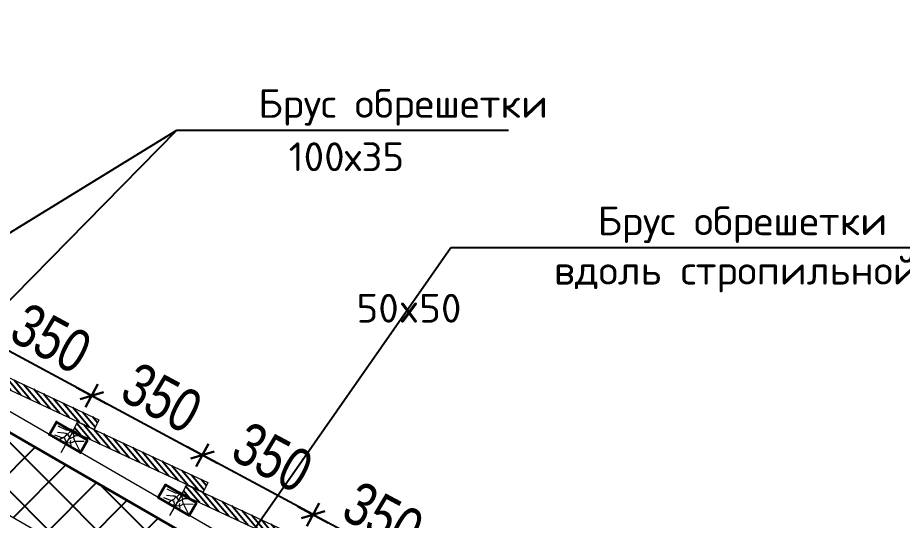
# Model space of a CAD drawing. Extents: x -12289450 to -10763036, y -7834513 to -6150123.
# Drawn here: x -10924742 to -10922280, y -7676031 to -7674632 of the extents above; entities that cross this region are included whole.
import ezdxf

# ---------------------------------------------------------------- set-up
doc = ezdxf.new("R2010")
doc.units = 0
doc.header["$LTSCALE"] = 25
doc.header["$PDMODE"] = 35
doc.layers.get('DefPoints').update_dxf_attribs({"color": 10, "lineweight": 30})
for name, color, linetype in [('005-РАЗМЕРЫ', 252, 'Continuous'), ('008-ШТРИХОВКА', 252, 'Continuous'), ('Примечания', 7, 'Continuous')]:
    doc.layers.add(name, color=color, linetype=linetype)
for name, color, linetype, lineweight in [('RAZMER', 7, 'Continuous', 9), ('Перегор', 4, 'Continuous', 20), ('Стена', 7, 'Continuous', 5), ('СТЕНЫ', 5, 'Continuous', 40), ('Штрих', 9, 'Continuous', 13)]:
    doc.layers.add(name, color=color, linetype=linetype, lineweight=lineweight)
doc.styles.get("Standard").update_dxf_attribs({"font": 'arial.ttf'})
doc.styles.add('TXT0', font='txt', dxfattribs={"width": 0.8})
doc.dimstyles.new('Копия 3 РАЗМЕРЫ 3', dxfattribs={"dimscale": 30, "dimtxt": 4, "dimasz": 0.08, "dimexe": 0, "dimexo": 0, "dimgap": 0.9, "dimtad": 1, "dimdec": 0, "dimzin": 0, "dimdsep": 46, "dimtxsty": 'TXT0', "dimblk1": 'A8MITTA', "dimblk2": 'A8MITTA', "dimsah": 1, "dimcen": 0.3, "dimse1": 1, "dimse2": 1, "dimadec": 0, "dimazin": 0, "dimtp": 6, "dimtm": 6, "dimtfac": 1, "dimtdec": 0, "dimtofl": 0, "dimtmove": 0, "dimatfit": 3, "dimldrblk": 'A8MITTA', "dimfxl": 0, "dimtolj": 1, "dimtzin": 0, "dimarcsym": 0})

# ---------------------------------------------------------------- blocks, each defined once
blk = doc.blocks.new('ytjtyj')
at = {"layer": 'Перегор', "linetype": 'Continuous'}
for p, q in [((-3.6, 13.4), (-21.6, 6.9)), ((-12.6, 10.2), (11.8, -56.9))]:
    blk.add_line(p, q, dxfattribs=at)
at = {"layer": 'Стена', "linetype": 'Continuous', "ltscale": 100}
blk.add_line((51.9, -12.5), (38.2, 25), dxfattribs=at)
blk.add_lwpolyline([(-55.8, -9.2), (-42.1, -46.8), (51.9, -12.5), (38.2, 25), (-55.8, -9.2)], close=True, dxfattribs=at)
at = {"layer": 'Штрих', "linetype": 'Continuous', "ltscale": 100}
for p, q in [((-10.2, 4.4), (-15.6, -3.3)), ((0.3, 8.6), (-10.2, 4.4)), ((2, -2.6), (-4.9, 6.5)), ((7.6, 8.6), (0.3, 8.6)), ((32.8, 15.1), (7.6, 8.6)), ((-20.7, -18.1), (-46.9, -13.8)), ((-18.6, -15.3), (-38.4, -41.9)), ((-20.7, -2.7), (-33.2, -0.9)), ((-15.6, -6.6), (-20.7, -2.7)), ((-15.1, -22.2), (-20.7, -18.1)), ((-15.6, -8.5), (-18.6, -15.3)), ((-15.6, -3.3), (-15.6, -8.5)), ((-7.2, -13), (-15.6, -6.6)), ((-9.5, -24.4), (-15.1, -22.2)), ((-8.9, -23.1), (-12.3, -30.7)), ((-0.7, -26.6), (-9.5, -24.4)), ((-9, -18.9), (-8.9, -23.1)), ((-1.7, -7.1), (-7.2, -13)), ((-1.2, -17.6), (-7.2, -13)), ((2, -2.6), (-1.7, -7.1)), ((5.7, -20.6), (1.3, -25.2)), ((7.1, -0.5), (2, -2.6)), ((5.7, -5.8), (2, -2.6)), ((7.2, -9.7), (5.7, -5.8)), ((8.7, -14.8), (5.7, -20.6)), ((12.9, -0.7), (7.1, -0.5)), ((13.7, -13.8), (7.2, -9.7)), ((13.7, -13.8), (8.7, -14.8)), ((30.7, -2.1), (12.9, -0.7)), ((17.6, -17.7), (13.7, -13.8)), ((19.4, -13.8), (13.7, -13.8)), ((17.5, -23.8), (14, -25.5)), ((21.4, -22.6), (17.5, -23.8)), ((20.1, -23), (17.6, -17.7)), ((37.5, -10.5), (19.4, -13.8)), ((-12.3, -30.7), (-11.7, -34.8)), ((8.3, -25.3), (-0.7, -26.6)), ((1.3, -25.2), (0.1, -30.6))]:
    blk.add_line(p, q, dxfattribs=at)
blk = doc.blocks.new('A8MITTA', base_point=(3180, 3140))
for p, q in [((3180, 3155), (3180, 3125)), ((3170, 3130), (3190, 3150)), ((3160, 3140), (3200, 3140))]:
    blk.add_line(p, q)
blk = doc.blocks.new('*D1003')
at = {"layer": '005-РАЗМЕРЫ', "color": 0, "lineweight": -2, "ltscale": 4, "transparency": 16777216}
blk.add_line((-10923613.8, -7676179.5), (-10923917.8, -7676016.2), dxfattribs=at)
at = {"layer": 'DefPoints', "color": 0, "ltscale": 4, "transparency": 16777216}
for p in [(-10923919.9, -7676015.1), (-10923992.1, -7676149.5), (-10923689, -7676324.5)]:
    blk.add_point(p, dxfattribs=at)
at = {"layer": '005-РАЗМЕРЫ', "color": 0, "lineweight": -2, "ltscale": 4, "transparency": 16777216, "xscale": 2.4, "yscale": 2.4, "zscale": 2.4}
for p, rotation in [((-10923919.9, -7676015.1), 151.7584222116496), ((-10923611.7, -7676180.6), 331.7584222116496)]:
    blk.add_blockref('A8MITTA', p, dxfattribs=dict(at, rotation=rotation))
at = {"layer": '005-РАЗМЕРЫ', "color": 0, "ltscale": 4, "transparency": 16777216, "insert": (-10923724.6, -7676021.2), "char_height": 120, "attachment_point": 5, "rotation": 331.7584, "style": 'TXT0'}
blk.add_mtext('\\A1;350', dxfattribs=at)
blk = doc.blocks.new('*D1004')
at = {"layer": '005-РАЗМЕРЫ', "color": 0, "lineweight": -2, "ltscale": 4, "transparency": 16777216}
blk.add_line((-10923922, -7676013.9), (-10924226, -7675850.7), dxfattribs=at)
at = {"layer": 'DefPoints', "color": 0, "ltscale": 4, "transparency": 16777216}
for p in [(-10924228.1, -7675849.5), (-10924295.2, -7675974.5), (-10923992.1, -7676149.5)]:
    blk.add_point(p, dxfattribs=at)
at = {"layer": '005-РАЗМЕРЫ', "color": 0, "lineweight": -2, "ltscale": 4, "transparency": 16777216, "xscale": 2.4, "yscale": 2.4, "zscale": 2.4}
for p, rotation in [((-10924228.1, -7675849.5), 151.7584222116496), ((-10923919.9, -7676015.1), 331.7584222116496)]:
    blk.add_blockref('A8MITTA', p, dxfattribs=dict(at, rotation=rotation))
at = {"layer": '005-РАЗМЕРЫ', "color": 0, "ltscale": 4, "transparency": 16777216, "insert": (-10924032.8, -7675855.6), "char_height": 120, "attachment_point": 5, "rotation": 331.7584, "style": 'TXT0'}
blk.add_mtext('\\A1;350', dxfattribs=at)
blk = doc.blocks.new('*D1005')
at = {"layer": '005-РАЗМЕРЫ', "color": 0, "lineweight": -2, "ltscale": 4, "transparency": 16777216}
blk.add_line((-10924230.2, -7675848.4), (-10924534.2, -7675685.1), dxfattribs=at)
at = {"layer": 'DefPoints', "color": 0, "ltscale": 4, "transparency": 16777216}
for p in [(-10924536.3, -7675684), (-10924598.3, -7675799.5), (-10924295.2, -7675974.5)]:
    blk.add_point(p, dxfattribs=at)
at = {"layer": '005-РАЗМЕРЫ', "color": 0, "lineweight": -2, "ltscale": 4, "transparency": 16777216, "xscale": 2.4, "yscale": 2.4, "zscale": 2.4}
for p, rotation in [((-10924536.3, -7675684), 151.7584222116496), ((-10924228.1, -7675849.5), 331.7584222116496)]:
    blk.add_blockref('A8MITTA', p, dxfattribs=dict(at, rotation=rotation))
at = {"layer": '005-РАЗМЕРЫ', "color": 0, "ltscale": 4, "transparency": 16777216, "insert": (-10924341, -7675690.1), "char_height": 120, "attachment_point": 5, "rotation": 331.7584, "style": 'TXT0'}
blk.add_mtext('\\A1;350', dxfattribs=at)
blk = doc.blocks.new('*D1006')
at = {"layer": '005-РАЗМЕРЫ', "color": 0, "lineweight": -2, "ltscale": 4, "transparency": 16777216}
blk.add_line((-10924538.4, -7675682.8), (-10924842.4, -7675519.6), dxfattribs=at)
at = {"layer": 'DefPoints', "color": 0, "ltscale": 4, "transparency": 16777216}
for p in [(-10924844.5, -7675518.4), (-10924901.5, -7675624.5), (-10924598.3, -7675799.5)]:
    blk.add_point(p, dxfattribs=at)
at = {"layer": '005-РАЗМЕРЫ', "color": 0, "lineweight": -2, "ltscale": 4, "transparency": 16777216, "xscale": 2.4, "yscale": 2.4, "zscale": 2.4}
for p, rotation in [((-10924844.5, -7675518.4), 151.7584222116496), ((-10924536.3, -7675684), 331.7584222116496)]:
    blk.add_blockref('A8MITTA', p, dxfattribs=dict(at, rotation=rotation))
at = {"layer": '005-РАЗМЕРЫ', "color": 0, "ltscale": 4, "transparency": 16777216, "insert": (-10924649.2, -7675524.6), "char_height": 120, "attachment_point": 5, "rotation": 331.7584, "style": 'TXT0'}
blk.add_mtext('\\A1;350', dxfattribs=at)
blk = doc.blocks.new('*D1126')
at = {"layer": '005-РАЗМЕРЫ', "color": 0, "lineweight": -2, "ltscale": 4, "transparency": 16777216}
blk.add_arc((-10923045.2, -7677009.9), 1211.2, 150.1135, 179.8865, dxfattribs=at)
at = {"layer": 'DefPoints', "color": 0, "ltscale": 4, "transparency": 16777216}
for p in [(-10928309.1, -7673970.7), (-10924183.4, -7676595.6), (-10923409.1, -7676799.8), (-10932959.1, -7677009.9), (-10923659.1, -7677009.9)]:
    blk.add_point(p, dxfattribs=at)
at = {"layer": '005-РАЗМЕРЫ', "color": 0, "lineweight": -2, "ltscale": 4, "transparency": 16777216, "xscale": 2.4, "yscale": 2.4, "zscale": 2.4}
for p, rotation in [((-10924094.1, -7676404.3), 60.05676570589963), ((-10924256.4, -7677009.9), 269.9432342983295)]:
    blk.add_blockref('A8MITTA', p, dxfattribs=dict(at, rotation=rotation))
at = {"layer": '005-РАЗМЕРЫ', "color": 0, "ltscale": 4, "transparency": 16777216, "insert": (-10924319.5, -7676762), "char_height": 120, "attachment_point": 5, "rotation": 78.9912, "style": 'TXT0'}
blk.add_mtext('\\A1;30°', dxfattribs=at)

msp = doc.modelspace()

# ---------------------------------------------------------------- hatches: boundary and pattern name
at = {"layer": '008-ШТРИХОВКА', "ltscale": 3}
h = msp.add_hatch(dxfattribs=at)
h.set_pattern_fill('ANSI37', color=256, scale=30)
h.set_pattern_definition([(45, (-10933209.11, -7676799.76), (-67.3519, 67.3519), []), (135, (-10933209.11, -7676799.76), (-67.3519, -67.3519), [])])
h.paths.add_polyline_path([(-10924009.1, -7676222.4), (-10924009.1, -7676395.6), (-10923554.1, -7676658.3), (-10923554.1, -7676654.9), (-10923464.1, -7676654.9), (-10923464.1, -7676710.3), (-10923409.1, -7676742), (-10923409.1, -7676568.8)])
h.paths.add_polyline_path([(-10923709.1, -7676434.3), (-10923709.1, -7676435.3, 0.403433), (-10923704.3, -7676430.3), (-10923705.3, -7676430.3, -0.40079)], flags=16)
h.paths.add_polyline_path([(-10923704.1, -7676534.3, -1), (-10923714.1, -7676534.3, -1)], flags=16)
h.paths.add_polyline_path([(-10923974.3, -7676378.3, -1), (-10923984.3, -7676378.3, -1)], flags=16)
h.paths.add_polyline_path([(-10923979.3, -7676270.3), (-10923979.3, -7676269.3, 0.425077), (-10923984.5, -7676274.3), (-10923983.5, -7676274.3, -0.427766)], flags=16)
h.paths.add_polyline_path([(-10923438.9, -7676590.2), (-10923438.9, -7676591.1, 0.403433), (-10923434.1, -7676586.1), (-10923435.1, -7676586.1, -0.40079)], flags=16)
h.paths.add_polyline_path([(-10923443.9, -7676690.2, -1), (-10923433.9, -7676690.2, -1)], flags=16)
h.paths.add_polyline_path([(-10924009.1, -7676395.6), (-10924009.1, -7676222.4), (-10925303.3, -7675475.2, -0.449807), (-10925316.5, -7675477.9), (-10925432, -7675631.9), (-10925041.2, -7675857.5), (-10924970.8, -7675781.6, -0.208652), (-10924973.7, -7675775, -1), (-10924955.7, -7675775, -0.654736), (-10924970.8, -7675781.6), (-10925041.2, -7675857.5), (-10923554.1, -7676716), (-10923554.1, -7676658.3)])
h.paths.add_polyline_path([(-10923409.1, -7676742), (-10923464.1, -7676710.3), (-10923464.1, -7676744.9), (-10923459.1, -7676744.9), (-10923459.1, -7676770.9), (-10923409.1, -7676799.8)])
h.paths.add_polyline_path([(-10928309.1, -7673739.8), (-10933209.1, -7676568.8), (-10933209.1, -7676799.8), (-10928309.1, -7673970.7), (-10926554.1, -7674984), (-10926554.1, -7674919.9), (-10926464.1, -7674919.9), (-10926464.1, -7675009.9), (-10926459.1, -7675009.9), (-10926459.1, -7675038.8), (-10925432, -7675631.9), (-10925316.5, -7675477.9, -0.379494), (-10925318.9, -7675466.2)])
h.paths.add_polyline_path([(-10927841.7, -7674203.6, -1), (-10927831.7, -7674203.6, -1)], flags=16)
h.paths.add_polyline_path([(-10927841.7, -7674161.1, -1), (-10927831.7, -7674161.1, -1)], flags=16)
h.paths.add_polyline_path([(-10927886.8, -7674203.6, -1), (-10927876.8, -7674203.6, -1)], flags=16)
h.paths.add_polyline_path([(-10927886.8, -7674161.1, -1), (-10927876.8, -7674161.1, -1)], flags=16)
h.paths.add_polyline_path([(-10928174.2, -7673872.7), (-10928174.2, -7673871.8, 0.403433), (-10928179, -7673876.7), (-10928178, -7673876.7, -0.40079)], flags=16)
h.paths.add_polyline_path([(-10928244.2, -7673936.5), (-10928244.2, -7673935.5, 0.400203), (-10928249, -7673940.5), (-10928248, -7673940.5, -0.40079)], flags=0)
h.paths.add_polyline_path([(-10928244.1, -7673936.5), (-10928244.1, -7673935.5, 0.406669), (-10928249, -7673940.5), (-10928248, -7673940.5, -0.40079)], flags=16)
h.paths.add_polyline_path([(-10928244.2, -7673872.7), (-10928244.2, -7673871.8, 0.400203), (-10928249, -7673876.7), (-10928248, -7673876.7, -0.40079)], flags=0)
h.paths.add_polyline_path([(-10928244.1, -7673872.7), (-10928244.1, -7673871.7, 0.406669), (-10928249, -7673876.7), (-10928248, -7673876.7, -0.40079)], flags=16)
h.paths.add_polyline_path([(-10928244.2, -7673809), (-10928244.2, -7673808, 0.400203), (-10928249, -7673813), (-10928248, -7673813, -0.40079)], flags=0)
h.paths.add_polyline_path([(-10928244.1, -7673809), (-10928244.1, -7673808, 0.406669), (-10928249, -7673813), (-10928248, -7673813, -0.40079)], flags=16)
h.paths.add_polyline_path([(-10928369.2, -7673940.5), (-10928370, -7673940.5, -0.415546), (-10928374, -7673944.5), (-10928374, -7673945.5, 0.403433)], flags=16)
h.paths.add_polyline_path([(-10928374.2, -7673936.5), (-10928374.2, -7673935.5, 0.403433), (-10928379, -7673940.5), (-10928378.2, -7673940.5, -0.415546)], flags=16)
h.paths.add_polyline_path([(-10928369.2, -7673876.7), (-10928370, -7673876.7, -0.415546), (-10928374, -7673880.8), (-10928374, -7673881.7, 0.403433)], flags=16)
h.paths.add_polyline_path([(-10928374.2, -7673872.7), (-10928374.2, -7673871.8, 0.403433), (-10928379, -7673876.7), (-10928378.2, -7673876.7, -0.415546)], flags=16)
h.paths.add_polyline_path([(-10928374.2, -7673809), (-10928374.2, -7673809, 0.415546), (-10928378.2, -7673813), (-10928378, -7673813, -0.40079)], flags=0)
h.paths.add_polyline_path([(-10928369, -7673813, -1), (-10928379, -7673813), (-10928379.2, -7673813, 0.425077), (-10928374, -7673818), (-10928374, -7673813), (-10928379, -7673813, 0.413145), (-10928374, -7673818), (-10928374, -7673818, -0.425077), (-10928379.2, -7673813, -1.020293)], flags=16)
h.paths.add_polyline_path([(-10928444.2, -7673872.7), (-10928444.2, -7673871.8, 0.403433), (-10928449, -7673876.7), (-10928448, -7673876.7, -0.40079)], flags=16)
h.paths.add_polyline_path([(-10930091.7, -7674983.6, -1), (-10930081.7, -7674983.6, -1)], flags=16)
h.paths.add_polyline_path([(-10930091.7, -7674941.1, -1), (-10930081.7, -7674941.1, -1)], flags=16)
h.paths.add_polyline_path([(-10930136.8, -7674983.6, -1), (-10930126.8, -7674983.6, -1)], flags=16)
h.paths.add_polyline_path([(-10930136.8, -7674941.1, -1), (-10930126.8, -7674941.1, -1)], flags=16)
h.paths.add_polyline_path([(-10933091.7, -7676676.1, -1), (-10933081.7, -7676676.1, -1)], flags=16)
h.paths.add_polyline_path([(-10933091.7, -7676718.6, -1), (-10933081.7, -7676718.6, -1)], flags=16)
h.paths.add_polyline_path([(-10933136.8, -7676676.1, -1), (-10933126.8, -7676676.1, -1)], flags=16)
h.paths.add_polyline_path([(-10933136.8, -7676718.6, -1), (-10933126.8, -7676718.6, -1)], flags=16)
at = {"layer": '008-ШТРИХОВКА'}
h = msp.add_hatch(dxfattribs=at)
h.set_pattern_fill('ANSI31', color=251, scale=4, angle=5, style=0)
h.set_pattern_definition([(130, (-22682382.253, -661795.611), (9.728764428, 8.163402643), [])])
h.paths.add_polyline_path([(-10924889, -7675610.2), (-10924887.4, -7675607.5), (-10924890.2, -7675605.9), (-10924878.9, -7675581.8), (-10924516.4, -7675750.9), (-10924529.1, -7675778)])
h = msp.add_hatch(dxfattribs=at)
h.set_pattern_fill('ANSI31', color=251, scale=4, angle=5, style=0)
h.set_pattern_definition([(130, (-22682079.144, -661970.611), (9.728764428, 8.163402643), [])])
h.paths.add_polyline_path([(-10924585.9, -7675785.2), (-10924584.3, -7675782.5), (-10924587, -7675780.9), (-10924575.8, -7675756.8), (-10924213.3, -7675925.9), (-10924226, -7675953)])
h = msp.add_hatch(dxfattribs=at)
h.set_pattern_fill('ANSI31', color=251, scale=4, angle=5, style=0)
h.set_pattern_definition([(130, (-22681776.036, -662145.611), (9.728764428, 8.163402643), [])])
h.paths.add_polyline_path([(-10924282.8, -7675960.2), (-10924281.2, -7675957.5), (-10924283.9, -7675955.9), (-10924272.7, -7675931.8), (-10923910.2, -7676100.9), (-10923922.8, -7676128)])

# ---------------------------------------------------------------- linework, layer by layer
at = {"lineweight": 25, "ltscale": 20}
for p, q in [((-10925163.8, -7675474.9), (-10924298.9, -7674944.9)), ((-10924944.2, -7675601.4), (-10924298.9, -7674944.9)), ((-10924129.8, -7676121.2), (-10923536.7, -7675271.7)), ((-10923536.7, -7675271.7), (-10922078.4, -7675271.7))]:
    msp.add_line(p, q, dxfattribs=at)
at = {"layer": 'RAZMER', "ltscale": 4}
for p, q in [((-10922459.1, -7677059.6), (-10928309.1, -7673682.1)), ((-10922489.1, -7677100), (-10926760.2, -7674634.1))]:
    msp.add_line(p, q, dxfattribs=at)
msp.add_lwpolyline([(-10928309.1, -7673970.7), (-10923409.1, -7676799.8), (-10923409.1, -7676568.8), (-10928309.1, -7673739.8)], dxfattribs=at)
at = {"layer": 'Перегор', "linetype": 'Continuous', "lineweight": 40, "ltscale": 100}
msp.add_line((-10923409.1, -7676568.8), (-10928309.1, -7673739.8), dxfattribs=at)
at = {"layer": 'Перегор', "linetype": 'Continuous', "ltscale": 100}
for points in [[(-10924516.4, -7675750.9), (-10924529.1, -7675778), (-10924891.6, -7675609), (-10924878.9, -7675581.8)], [(-10924213.3, -7675925.9), (-10924226, -7675953), (-10924588.5, -7675784), (-10924575.8, -7675756.8)], [(-10923910.2, -7676100.9), (-10923922.8, -7676128), (-10924285.4, -7675959), (-10924272.7, -7675931.8)]]:
    msp.add_lwpolyline(points, close=True, dxfattribs=at)
at = {"layer": 'Примечания', "color": 7}
msp.add_line((-10924298.9, -7674944.9), (-10923376.2, -7674944.9), dxfattribs=at)
at = {"layer": 'СТЕНЫ', "color": 2}
for points in [[(-10924547.6, -7675807.6), (-10924567.6, -7675842.2), (-10924654.2, -7675792.2), (-10924634.2, -7675757.6), (-10924547.6, -7675807.6)], [(-10924244.5, -7675982.6), (-10924264.5, -7676017.2), (-10924351.1, -7675967.2), (-10924331.1, -7675932.6), (-10924244.5, -7675982.6)]]:
    msp.add_lwpolyline(points, close=True, dxfattribs=at)

# ---------------------------------------------------------------- block references
at = {"layer": '005-РАЗМЕРЫ', "color": 251, "xscale": -1, "rotation": 349.9999999794174}
for p in [(-10924601, -7675788.9), (-10924297.9, -7675963.9)]:
    msp.add_blockref('ytjtyj', p, dxfattribs=at)

# ---------------------------------------------------------------- texts
at = {"layer": 'Примечания', "color": 7, "char_height": 80, "attachment_point": 6}
for s, insert in [('\\A1;{\\Fsimplex|c204;Брус обрешетки}', (-10923266.1, -7674881.4)), ('\\A1;{\\Fsimplex|c0;100\\Fsimplex|c204;х35}', (-10923666.3, -7675018.9)), ('\\A1;{\\Fsimplex|c204;Брус обрешетки}', (-10922321.8, -7675208.1)), ('\\A1;{\\Fsimplex|c204;вдоль стропильной ноги}', (-10921931.1, -7675345.7)), ('\\A1;{\\Fsimplex|c0;50x50}', (-10923506.9, -7675440.6))]:
    msp.add_mtext(s, dxfattribs=dict(at, insert=insert))

# ---------------------------------------------------------------- dimensions: what is measured, and where the dimension line sits
at = {"layer": '005-РАЗМЕРЫ', "ltscale": 4}
dim = msp.add_angular_dim_2l(base=(-10924183.4, -7676595.6), line1=((-10923659.1, -7677009.9), (-10932959.1, -7677009.9)), line2=((-10928309.1, -7673970.7), (-10923409.1, -7676799.8)), dimstyle='Копия 3 РАЗМЕРЫ 3', dxfattribs=at)
dim.commit()
dim.dimension.update_dxf_attribs({"geometry": '*D1126', "text_midpoint": (-10924234.1, -7676778.6), "dimtype": 162})
for base, p1, p2, picture, middle in [((-10924844.5, -7675518.4), (-10924598.3, -7675799.5), (-10924901.5, -7675624.5), '*D1006', (-10924649.2, -7675524.6)), ((-10924536.3, -7675684), (-10924295.2, -7675974.5), (-10924598.3, -7675799.5), '*D1005', (-10924341, -7675690.1)), ((-10924228.1, -7675849.5), (-10923992.1, -7676149.5), (-10924295.2, -7675974.5), '*D1004', (-10924032.8, -7675855.6)), ((-10923919.9, -7676015.1), (-10923689, -7676324.5), (-10923992.1, -7676149.5), '*D1003', (-10923724.6, -7676021.2))]:
    dim = msp.add_linear_dim(base=base, p1=p1, p2=p2, angle=331.7584, dimstyle='Копия 3 РАЗМЕРЫ 3', dxfattribs=at)
    dim.commit()
    dim.dimension.update_dxf_attribs({"geometry": picture, "text_midpoint": middle})

doc.saveas('drawing.dxf')
